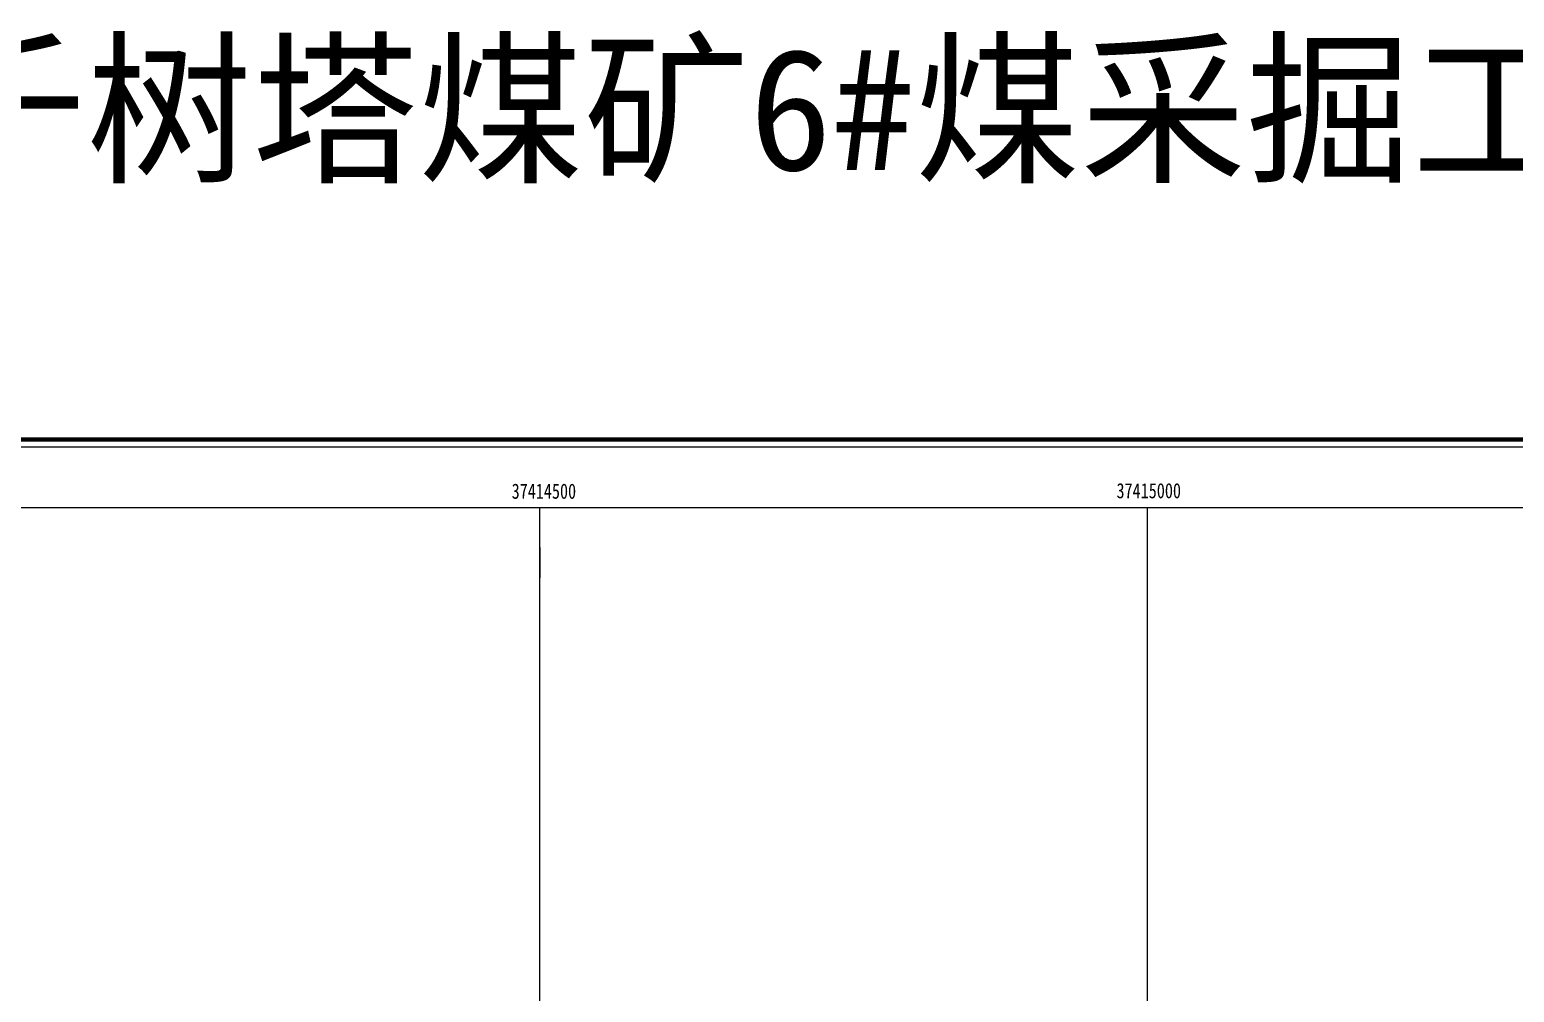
# Model space of a CAD drawing. Header units: millimetres. Extents: x 37412591 to 74834139, y 4258245 to 8527567.
# Drawn here: x 37414080 to 37415302, y 4263064 to 4263856 of the extents above; entities that cross this region are included whole.
import ezdxf
from ezdxf.enums import TextEntityAlignment as Align

# ---------------------------------------------------------------- set-up
doc = ezdxf.new("R2010")
doc.units = ezdxf.units.MM
doc.layers.add('2', color=2, linetype='Continuous')
doc.layers.add('TK', color=7, linetype='Continuous')
doc.styles.add('宋体', font='SimSun.ttf', dxfattribs={"height": 2})
doc.styles.add('标准', font='SimSun.ttf', dxfattribs={"width": 0.667})

msp = doc.modelspace()

# ---------------------------------------------------------------- linework, layer by layer
at = {"color": 0, "linetype": 'ByBlock', "lineweight": 20}
msp.add_line((37412646.5, 4263462.9, 4910.1), (37416981.3, 4263462.9, 4910.1), dxfattribs=at)
at = {"linetype": 'ByBlock', "lineweight": 20}
for p, q in [((37414500, 4258300.9, 4910.1), (37414500, 4263462.9, 4910.1)), ((37415000, 4258300.9, 4910.1), (37415000, 4263462.9, 4910.1))]:
    msp.add_line(p, q, dxfattribs=at)
at = {"color": 0, "linetype": 'ByBlock', "lineweight": 100, "elevation": 4910.1}
msp.add_lwpolyline([(37412590.5, 4263518.9), (37417037.3, 4263518.9), (37417037.3, 4258244.9), (37412590.5, 4258244.9)], close=True, dxfattribs=at)
at = {"color": 0, "linetype": 'ByBlock', "lineweight": 20, "elevation": 4910.1}
msp.add_lwpolyline([(37412596.5, 4263512.9), (37417031.3, 4263512.9), (37417031.3, 4258250.9), (37412596.5, 4258250.9)], close=True, dxfattribs=at)
at = {"layer": 'TK', "color": 0, "linetype": 'Continuous', "lineweight": -3}
msp.add_line((37414500, 4263430, 4910.1), (37414500, 4263405, 4910.1), dxfattribs=at)

# ---------------------------------------------------------------- texts
at = {"color": 1, "insert": (37413581.1, 4263840.6, 4910.1), "char_height": 100, "width": 3843.553, "attachment_point": 1, "style": '宋体'}
msp.add_mtext('{\\fSimSun|b1|i0|c134|p2;\\C0;榆林市千树塔煤矿6#煤采掘工程平面图}', dxfattribs=at)
at = {"layer": '2', "color": 0, "lineweight": 5, "style": '标准', "width": 0.78}
for s, p in [('37415000', (37414974.5, 4263483, 4910.1)), ('37414500', (37414476.7, 4263482.6, 4910.1))]:
    msp.add_text(s, height=12.5, dxfattribs=at).set_placement(p, align=Align.TOP_LEFT)

doc.saveas('drawing.dxf')
